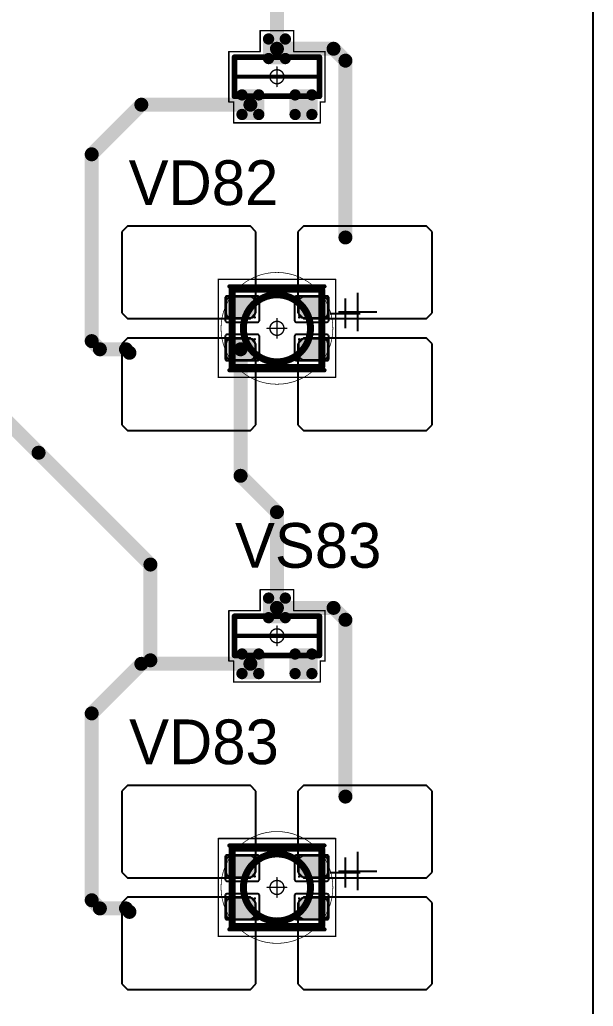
# Model space of a CAD drawing. Header units: millimetres. Extents: x 0 to 400, y 0 to 514.
# Drawn here: x 290.8 to 311.31, y 288.25 to 323.54 of the extents above; entities that cross this region are included whole.
import ezdxf

# ---------------------------------------------------------------- set-up
doc = ezdxf.new("R2010")
doc.units = ezdxf.units.MM
for name, color, linetype in [('Mechanical13', 56, 'Continuous'), ('Mechanical15', 56, 'Continuous'), ('Mechanical2', 216, 'Continuous'), ('TopLayer', 1, 'Continuous'), ('TopOverlay', 2, 'Continuous'), ('TopPaste', 8, 'Continuous'), ('TopSolder', 216, 'Continuous')]:
    doc.layers.add(name, color=color, linetype=linetype)

# ---------------------------------------------------------------- blocks, each defined once
blk = doc.blocks.new('SOT23_99')
at = {"layer": 'Mechanical13', "const_width": 0.2}
for points in [[(-0.7, 1.52), (0.7, 1.52)], [(-0.7, 1.52), (-0.7, -1.52)], [(0.7, 1.52), (0.7, -1.52)], [(-0.7, -1.52), (0.7, -1.52)]]:
    blk.add_lwpolyline(points, dxfattribs=at)
at = {"layer": 'Mechanical13', "const_width": 0.1}
for points in [[(-0.75, 1.52, 1), (-0.65, 1.52, 1)], [(-0.75, 1.52, 1), (-0.65, 1.52, 1)], [(0.65, 1.52, 1), (0.75, 1.52, 1)], [(0.65, 1.52, 1), (0.75, 1.52, 1)], [(-0.75, -1.52, 1), (-0.65, -1.52, 1)], [(-0.75, -1.52, 1), (-0.65, -1.52, 1)], [(0.65, -1.52, 1), (0.75, -1.52, 1)], [(0.65, -1.52, 1), (0.75, -1.52, 1)]]:
    blk.add_lwpolyline(points, format="xyb", close=True, dxfattribs=at)
at = {"layer": 'Mechanical15', "const_width": 0.05}
for points in [[(-1.65, 1.55), (-1.65, -1.55)], [(-1.65, 1.55), (-0.9, 1.55)], [(-0.9, 1.72), (-0.9, 1.55)], [(-0.9, 1.72), (0.9, 1.72)], [(0.9, 1.72), (0.9, 0.6)], [(0, 0.35), (0, -0.35)], [(0.9, 0.6), (1.65, 0.6)], [(1.65, 0.6), (1.65, -0.6)], [(-0.35, 0), (0.35, 0)], [(0.9, -0.6), (1.65, -0.6)], [(0.9, -0.6), (0.9, -1.72)], [(-1.65, -1.55), (-0.9, -1.55)], [(-0.9, -1.55), (-0.9, -1.72)], [(-0.9, -1.72), (0.9, -1.72)]]:
    blk.add_lwpolyline(points, dxfattribs=at)
at = {"layer": 'Mechanical15'}
for points, const_width in [([(-1.662, 1.55, 1), (-1.637, 1.55, 1)], 0.025), ([(-1.662, 1.55, 1), (-1.637, 1.55, 1)], 0.025), ([(-0.913, 1.72, 1), (-0.888, 1.72, 1)], 0.025), ([(-0.913, 1.72, 1), (-0.888, 1.72, 1)], 0.025), ([(-0.913, 1.55, 1), (-0.888, 1.55, 1)], 0.025), ([(-0.913, 1.55, 1), (-0.888, 1.55, 1)], 0.025), ([(0.888, 1.72, 1), (0.913, 1.72, 1)], 0.025), ([(0.888, 1.72, 1), (0.913, 1.72, 1)], 0.025), ([(-0.012, 0.35, 1), (0.012, 0.35, 1)], 0.025), ([(0.888, 0.6, 1), (0.913, 0.6, 1)], 0.025), ([(0.888, 0.6, 1), (0.913, 0.6, 1)], 0.025), ([(1.637, 0.6, 1), (1.662, 0.6, 1)], 0.025), ([(1.637, 0.6, 1), (1.662, 0.6, 1)], 0.025), ([(-0.362, 0, 1), (-0.337, 0, 1)], 0.025), ([(0.25, 0, 1), (-0.25, 0, 1)], 0.05), ([(-0.262, 0, 1), (-0.238, 0, 1)], 0.025), ([(0.238, 0, 1), (0.262, 0, 1)], 0.025), ([(0.337, 0, 1), (0.362, 0, 1)], 0.025), ([(-0.012, -0.35, 1), (0.012, -0.35, 1)], 0.025), ([(0.888, -0.6, 1), (0.913, -0.6, 1)], 0.025), ([(0.888, -0.6, 1), (0.913, -0.6, 1)], 0.025), ([(1.637, -0.6, 1), (1.662, -0.6, 1)], 0.025), ([(1.637, -0.6, 1), (1.662, -0.6, 1)], 0.025), ([(-1.662, -1.55, 1), (-1.637, -1.55, 1)], 0.025), ([(-1.662, -1.55, 1), (-1.637, -1.55, 1)], 0.025), ([(-0.913, -1.55, 1), (-0.888, -1.55, 1)], 0.025), ([(-0.913, -1.55, 1), (-0.888, -1.55, 1)], 0.025), ([(-0.913, -1.72, 1), (-0.888, -1.72, 1)], 0.025), ([(-0.913, -1.72, 1), (-0.888, -1.72, 1)], 0.025), ([(0.888, -1.72, 1), (0.913, -1.72, 1)], 0.025), ([(0.888, -1.72, 1), (0.913, -1.72, 1)], 0.025)]:
    blk.add_lwpolyline(points, format="xyb", close=True, dxfattribs=dict(at, const_width=const_width))
at = {"layer": 'TopLayer', "const_width": 0.1}
for points in [[(-1.4, 1.25, 1), (-1.3, 1.25, 1)], [(-0.7, 1.25, 1), (-0.6, 1.25, 1)], [(-1.4, 0.65, 1), (-1.3, 0.65, 1)], [(-0.7, 0.65, 1), (-0.6, 0.65, 1)], [(0.6, 0.3, 1), (0.7, 0.3, 1)], [(1.3, 0.3, 1), (1.4, 0.3, 1)], [(0.6, -0.3, 1), (0.7, -0.3, 1)], [(1.3, -0.3, 1), (1.4, -0.3, 1)], [(-1.4, -0.65, 1), (-1.3, -0.65, 1)], [(-0.7, -0.65, 1), (-0.6, -0.65, 1)], [(-1.4, -1.25, 1), (-1.3, -1.25, 1)], [(-0.7, -1.25, 1), (-0.6, -1.25, 1)]]:
    blk.add_lwpolyline(points, format="xyb", close=True, dxfattribs=at)
at = {"layer": 'TopLayer'}
for points in [[(-1.45, 1.25), (-1.45, 0.65), (-0.55, 1.25), (-0.55, 0.65)], [(-1.35, 1.35), (-1.35, 0.55), (-0.65, 1.35), (-0.65, 0.55)], [(0.65, 0.4), (0.65, -0.4), (1.35, 0.4), (1.35, -0.4)], [(0.55, 0.3), (0.55, -0.3), (1.45, 0.3), (1.45, -0.3)], [(-1.45, -0.65), (-1.45, -1.25), (-0.55, -0.65), (-0.55, -1.25)], [(-1.35, -0.55), (-1.35, -1.35), (-0.65, -0.55), (-0.65, -1.35)]]:
    blk.add_solid(points, dxfattribs=at)
at = {"layer": 'TopOverlay', "const_width": 0.15}
blk.add_lwpolyline([(0, 1.5), (0, -1.5)], dxfattribs=at)
at = {"layer": 'TopOverlay', "const_width": 0.075}
for points in [[(-0.038, 1.5, 1), (0.038, 1.5, 1)], [(-0.038, -1.5, 1), (0.038, -1.5, 1)]]:
    blk.add_lwpolyline(points, format="xyb", close=True, dxfattribs=at)
at = {"layer": 'TopPaste', "const_width": 0.075}
for points in [[(-1.387, 1.25, 1), (-1.313, 1.25, 1)], [(-0.687, 1.25, 1), (-0.613, 1.25, 1)], [(-1.387, 0.65, 1), (-1.313, 0.65, 1)], [(-0.687, 0.65, 1), (-0.613, 0.65, 1)], [(0.613, 0.3, 1), (0.687, 0.3, 1)], [(1.313, 0.3, 1), (1.387, 0.3, 1)], [(0.613, -0.3, 1), (0.687, -0.3, 1)], [(1.313, -0.3, 1), (1.387, -0.3, 1)], [(-1.387, -0.65, 1), (-1.313, -0.65, 1)], [(-0.687, -0.65, 1), (-0.613, -0.65, 1)], [(-1.387, -1.25, 1), (-1.313, -1.25, 1)], [(-0.687, -1.25, 1), (-0.613, -1.25, 1)]]:
    blk.add_lwpolyline(points, format="xyb", close=True, dxfattribs=at)
at = {"layer": 'TopPaste'}
for points in [[(-1.425, 1.25), (-1.425, 0.65), (-0.575, 1.25), (-0.575, 0.65)], [(-1.35, 1.325), (-1.35, 0.575), (-0.65, 1.325), (-0.65, 0.575)], [(0.65, 0.375), (0.65, -0.375), (1.35, 0.375), (1.35, -0.375)], [(0.575, 0.3), (0.575, -0.3), (1.425, 0.3), (1.425, -0.3)], [(-1.425, -0.65), (-1.425, -1.25), (-0.575, -0.65), (-0.575, -1.25)], [(-1.35, -0.575), (-1.35, -1.325), (-0.65, -0.575), (-0.65, -1.325)]]:
    blk.add_solid(points, dxfattribs=at)
at = {"layer": 'TopSolder', "const_width": 0.202}
for points in [[(-1.451, 1.25, 1), (-1.249, 1.25, 1)], [(-0.751, 1.25, 1), (-0.549, 1.25, 1)], [(-1.451, 0.65, 1), (-1.249, 0.65, 1)], [(-0.751, 0.65, 1), (-0.549, 0.65, 1)], [(0.549, 0.3, 1), (0.751, 0.3, 1)], [(1.249, 0.3, 1), (1.451, 0.3, 1)], [(0.549, -0.3, 1), (0.751, -0.3, 1)], [(1.249, -0.3, 1), (1.451, -0.3, 1)], [(-1.451, -0.65, 1), (-1.249, -0.65, 1)], [(-0.751, -0.65, 1), (-0.549, -0.65, 1)], [(-1.451, -1.25, 1), (-1.249, -1.25, 1)], [(-0.751, -1.25, 1), (-0.549, -1.25, 1)]]:
    blk.add_lwpolyline(points, format="xyb", close=True, dxfattribs=at)
at = {"layer": 'TopSolder'}
for points in [[(-1.35, 1.452), (-1.35, 0.448), (-0.65, 1.452), (-0.65, 0.448)], [(-1.552, 1.25), (-1.552, 0.65), (-0.448, 1.25), (-0.448, 0.65)], [(0.65, 0.502), (0.65, -0.502), (1.35, 0.502), (1.35, -0.502)], [(0.448, 0.3), (0.448, -0.3), (1.552, 0.3), (1.552, -0.3)], [(-1.552, -0.65), (-1.552, -1.25), (-0.448, -0.65), (-0.448, -1.25)], [(-1.35, -0.448), (-1.35, -1.452), (-0.65, -0.448), (-0.65, -1.452)]]:
    blk.add_solid(points, dxfattribs=at)
blk = doc.blocks.new('SOT23_100')
at = {"layer": 'Mechanical13', "const_width": 0.2}
for points in [[(-0.7, 1.52), (0.7, 1.52)], [(-0.7, 1.52), (-0.7, -1.52)], [(0.7, 1.52), (0.7, -1.52)], [(-0.7, -1.52), (0.7, -1.52)]]:
    blk.add_lwpolyline(points, dxfattribs=at)
at = {"layer": 'Mechanical13', "const_width": 0.1}
for points in [[(-0.75, 1.52, 1), (-0.65, 1.52, 1)], [(-0.75, 1.52, 1), (-0.65, 1.52, 1)], [(0.65, 1.52, 1), (0.75, 1.52, 1)], [(0.65, 1.52, 1), (0.75, 1.52, 1)], [(-0.75, -1.52, 1), (-0.65, -1.52, 1)], [(-0.75, -1.52, 1), (-0.65, -1.52, 1)], [(0.65, -1.52, 1), (0.75, -1.52, 1)], [(0.65, -1.52, 1), (0.75, -1.52, 1)]]:
    blk.add_lwpolyline(points, format="xyb", close=True, dxfattribs=at)
at = {"layer": 'Mechanical15', "const_width": 0.05}
for points in [[(-1.65, 1.55), (-1.65, -1.55)], [(-1.65, 1.55), (-0.9, 1.55)], [(-0.9, 1.72), (-0.9, 1.55)], [(-0.9, 1.72), (0.9, 1.72)], [(0.9, 1.72), (0.9, 0.6)], [(0, 0.35), (0, -0.35)], [(0.9, 0.6), (1.65, 0.6)], [(1.65, 0.6), (1.65, -0.6)], [(-0.35, 0), (0.35, 0)], [(0.9, -0.6), (1.65, -0.6)], [(0.9, -0.6), (0.9, -1.72)], [(-1.65, -1.55), (-0.9, -1.55)], [(-0.9, -1.55), (-0.9, -1.72)], [(-0.9, -1.72), (0.9, -1.72)]]:
    blk.add_lwpolyline(points, dxfattribs=at)
at = {"layer": 'Mechanical15'}
for points, const_width in [([(-1.662, 1.55, 1), (-1.637, 1.55, 1)], 0.025), ([(-1.662, 1.55, 1), (-1.637, 1.55, 1)], 0.025), ([(-0.913, 1.72, 1), (-0.888, 1.72, 1)], 0.025), ([(-0.913, 1.72, 1), (-0.888, 1.72, 1)], 0.025), ([(-0.913, 1.55, 1), (-0.888, 1.55, 1)], 0.025), ([(-0.913, 1.55, 1), (-0.888, 1.55, 1)], 0.025), ([(0.888, 1.72, 1), (0.913, 1.72, 1)], 0.025), ([(0.888, 1.72, 1), (0.913, 1.72, 1)], 0.025), ([(-0.012, 0.35, 1), (0.012, 0.35, 1)], 0.025), ([(0.888, 0.6, 1), (0.913, 0.6, 1)], 0.025), ([(0.888, 0.6, 1), (0.913, 0.6, 1)], 0.025), ([(1.637, 0.6, 1), (1.662, 0.6, 1)], 0.025), ([(1.637, 0.6, 1), (1.662, 0.6, 1)], 0.025), ([(-0.362, 0, 1), (-0.337, 0, 1)], 0.025), ([(0.25, 0, 1), (-0.25, 0, 1)], 0.05), ([(-0.262, 0, 1), (-0.238, 0, 1)], 0.025), ([(0.238, 0, 1), (0.262, 0, 1)], 0.025), ([(0.337, 0, 1), (0.362, 0, 1)], 0.025), ([(-0.012, -0.35, 1), (0.012, -0.35, 1)], 0.025), ([(0.888, -0.6, 1), (0.913, -0.6, 1)], 0.025), ([(0.888, -0.6, 1), (0.913, -0.6, 1)], 0.025), ([(1.637, -0.6, 1), (1.662, -0.6, 1)], 0.025), ([(1.637, -0.6, 1), (1.662, -0.6, 1)], 0.025), ([(-1.662, -1.55, 1), (-1.637, -1.55, 1)], 0.025), ([(-1.662, -1.55, 1), (-1.637, -1.55, 1)], 0.025), ([(-0.913, -1.55, 1), (-0.888, -1.55, 1)], 0.025), ([(-0.913, -1.55, 1), (-0.888, -1.55, 1)], 0.025), ([(-0.913, -1.72, 1), (-0.888, -1.72, 1)], 0.025), ([(-0.913, -1.72, 1), (-0.888, -1.72, 1)], 0.025), ([(0.888, -1.72, 1), (0.913, -1.72, 1)], 0.025), ([(0.888, -1.72, 1), (0.913, -1.72, 1)], 0.025)]:
    blk.add_lwpolyline(points, format="xyb", close=True, dxfattribs=dict(at, const_width=const_width))
at = {"layer": 'TopLayer', "const_width": 0.1}
for points in [[(-1.4, 1.25, 1), (-1.3, 1.25, 1)], [(-0.7, 1.25, 1), (-0.6, 1.25, 1)], [(-1.4, 0.65, 1), (-1.3, 0.65, 1)], [(-0.7, 0.65, 1), (-0.6, 0.65, 1)], [(0.6, 0.3, 1), (0.7, 0.3, 1)], [(1.3, 0.3, 1), (1.4, 0.3, 1)], [(0.6, -0.3, 1), (0.7, -0.3, 1)], [(1.3, -0.3, 1), (1.4, -0.3, 1)], [(-1.4, -0.65, 1), (-1.3, -0.65, 1)], [(-0.7, -0.65, 1), (-0.6, -0.65, 1)], [(-1.4, -1.25, 1), (-1.3, -1.25, 1)], [(-0.7, -1.25, 1), (-0.6, -1.25, 1)]]:
    blk.add_lwpolyline(points, format="xyb", close=True, dxfattribs=at)
at = {"layer": 'TopLayer'}
for points in [[(-1.45, 1.25), (-1.45, 0.65), (-0.55, 1.25), (-0.55, 0.65)], [(-1.35, 1.35), (-1.35, 0.55), (-0.65, 1.35), (-0.65, 0.55)], [(0.65, 0.4), (0.65, -0.4), (1.35, 0.4), (1.35, -0.4)], [(0.55, 0.3), (0.55, -0.3), (1.45, 0.3), (1.45, -0.3)], [(-1.45, -0.65), (-1.45, -1.25), (-0.55, -0.65), (-0.55, -1.25)], [(-1.35, -0.55), (-1.35, -1.35), (-0.65, -0.55), (-0.65, -1.35)]]:
    blk.add_solid(points, dxfattribs=at)
at = {"layer": 'TopOverlay', "const_width": 0.15}
blk.add_lwpolyline([(0, 1.5), (0, -1.5)], dxfattribs=at)
at = {"layer": 'TopOverlay', "const_width": 0.075}
for points in [[(-0.038, 1.5, 1), (0.038, 1.5, 1)], [(-0.038, -1.5, 1), (0.038, -1.5, 1)]]:
    blk.add_lwpolyline(points, format="xyb", close=True, dxfattribs=at)
at = {"layer": 'TopPaste', "const_width": 0.075}
for points in [[(-1.387, 1.25, 1), (-1.313, 1.25, 1)], [(-0.687, 1.25, 1), (-0.613, 1.25, 1)], [(-1.387, 0.65, 1), (-1.313, 0.65, 1)], [(-0.687, 0.65, 1), (-0.613, 0.65, 1)], [(0.613, 0.3, 1), (0.687, 0.3, 1)], [(1.313, 0.3, 1), (1.387, 0.3, 1)], [(0.613, -0.3, 1), (0.687, -0.3, 1)], [(1.313, -0.3, 1), (1.387, -0.3, 1)], [(-1.387, -0.65, 1), (-1.313, -0.65, 1)], [(-0.687, -0.65, 1), (-0.613, -0.65, 1)], [(-1.387, -1.25, 1), (-1.313, -1.25, 1)], [(-0.687, -1.25, 1), (-0.613, -1.25, 1)]]:
    blk.add_lwpolyline(points, format="xyb", close=True, dxfattribs=at)
at = {"layer": 'TopPaste'}
for points in [[(-1.425, 1.25), (-1.425, 0.65), (-0.575, 1.25), (-0.575, 0.65)], [(-1.35, 1.325), (-1.35, 0.575), (-0.65, 1.325), (-0.65, 0.575)], [(0.65, 0.375), (0.65, -0.375), (1.35, 0.375), (1.35, -0.375)], [(0.575, 0.3), (0.575, -0.3), (1.425, 0.3), (1.425, -0.3)], [(-1.425, -0.65), (-1.425, -1.25), (-0.575, -0.65), (-0.575, -1.25)], [(-1.35, -0.575), (-1.35, -1.325), (-0.65, -0.575), (-0.65, -1.325)]]:
    blk.add_solid(points, dxfattribs=at)
at = {"layer": 'TopSolder', "const_width": 0.202}
for points in [[(-1.451, 1.25, 1), (-1.249, 1.25, 1)], [(-0.751, 1.25, 1), (-0.549, 1.25, 1)], [(-1.451, 0.65, 1), (-1.249, 0.65, 1)], [(-0.751, 0.65, 1), (-0.549, 0.65, 1)], [(0.549, 0.3, 1), (0.751, 0.3, 1)], [(1.249, 0.3, 1), (1.451, 0.3, 1)], [(0.549, -0.3, 1), (0.751, -0.3, 1)], [(1.249, -0.3, 1), (1.451, -0.3, 1)], [(-1.451, -0.65, 1), (-1.249, -0.65, 1)], [(-0.751, -0.65, 1), (-0.549, -0.65, 1)], [(-1.451, -1.25, 1), (-1.249, -1.25, 1)], [(-0.751, -1.25, 1), (-0.549, -1.25, 1)]]:
    blk.add_lwpolyline(points, format="xyb", close=True, dxfattribs=at)
at = {"layer": 'TopSolder'}
for points in [[(-1.35, 1.452), (-1.35, 0.448), (-0.65, 1.452), (-0.65, 0.448)], [(-1.552, 1.25), (-1.552, 0.65), (-0.448, 1.25), (-0.448, 0.65)], [(0.65, 0.502), (0.65, -0.502), (1.35, 0.502), (1.35, -0.502)], [(0.448, 0.3), (0.448, -0.3), (1.552, 0.3), (1.552, -0.3)], [(-1.552, -0.65), (-1.552, -1.25), (-0.448, -0.65), (-0.448, -1.25)], [(-1.35, -0.448), (-1.35, -1.452), (-0.65, -0.448), (-0.65, -1.452)]]:
    blk.add_solid(points, dxfattribs=at)
blk = doc.blocks.new('E65F_272')
at = {"layer": 'Mechanical13'}
for p, q in [((2.441, 1.071), (2.441, 0)), ((1.905, 0.536), (2.976, 0.536))]:
    blk.add_line(p, q, dxfattribs=at)
at = {"layer": 'Mechanical13', "const_width": 0.25}
for points in [[(-1.6, -1.4), (-1.6, 1.4)], [(-1.6, 1.4), (1.6, 1.4)], [(1.6, -1.4), (1.6, 1.4)], [(-1.6, -1.4), (1.6, -1.4)]]:
    blk.add_lwpolyline(points, dxfattribs=at)
at = {"layer": 'Mechanical13'}
for points, const_width in [([(-1.663, 1.4, 1), (-1.538, 1.4, 1)], 0.125), ([(-1.663, 1.4, 1), (-1.538, 1.4, 1)], 0.125), ([(1.537, 1.4, 1), (1.662, 1.4, 1)], 0.125), ([(1.537, 1.4, 1), (1.662, 1.4, 1)], 0.125), ([(1.2, 0, 1), (-1.2, 0, 1)], 0.25), ([(-1.263, 0, 1), (-1.138, 0, 1)], 0.125), ([(1.137, 0, 1), (1.262, 0, 1)], 0.125), ([(-1.663, -1.4, 1), (-1.538, -1.4, 1)], 0.125), ([(-1.663, -1.4, 1), (-1.538, -1.4, 1)], 0.125), ([(1.537, -1.4, 1), (1.662, -1.4, 1)], 0.125), ([(1.537, -1.4, 1), (1.662, -1.4, 1)], 0.125)]:
    blk.add_lwpolyline(points, format="xyb", close=True, dxfattribs=dict(at, const_width=const_width))
at = {"layer": 'Mechanical15', "const_width": 0.05}
for points in [[(-2.1, 1.75), (2.1, 1.75)], [(-2.1, -1.75), (-2.1, 1.75)], [(2.1, -1.75), (2.1, 1.75)], [(0, -0.35), (0, 0.35)], [(0, -0.35), (0, 0.35)], [(-0.35, 0), (0.35, 0)], [(-0.35, 0), (0.35, 0)], [(-2.1, -1.75), (2.1, -1.75)]]:
    blk.add_lwpolyline(points, dxfattribs=at)
at = {"layer": 'Mechanical15'}
for points, const_width in [([(-2.113, 1.75, 1), (-2.088, 1.75, 1)], 0.025), ([(-2.113, 1.75, 1), (-2.088, 1.75, 1)], 0.025), ([(2.087, 1.75, 1), (2.112, 1.75, 1)], 0.025), ([(2.087, 1.75, 1), (2.112, 1.75, 1)], 0.025), ([(-0.013, 0.35, 1), (0.012, 0.35, 1)], 0.025), ([(-0.013, 0.35, 1), (0.012, 0.35, 1)], 0.025), ([(-0.363, 0, 1), (-0.338, 0, 1)], 0.025), ([(-0.363, 0, 1), (-0.338, 0, 1)], 0.025), ([(0.25, 0, 1), (-0.25, 0, 1)], 0.05), ([(0.25, 0, 1), (-0.25, 0, 1)], 0.05), ([(-0.263, 0, 1), (-0.238, 0, 1)], 0.025), ([(-0.263, 0, 1), (-0.238, 0, 1)], 0.025), ([(0.237, 0, 1), (0.262, 0, 1)], 0.025), ([(0.237, 0, 1), (0.262, 0, 1)], 0.025), ([(0.337, 0, 1), (0.362, 0, 1)], 0.025), ([(0.337, 0, 1), (0.362, 0, 1)], 0.025), ([(-0.013, -0.35, 1), (0.012, -0.35, 1)], 0.025), ([(-0.013, -0.35, 1), (0.012, -0.35, 1)], 0.025), ([(-2.113, -1.75, 1), (-2.088, -1.75, 1)], 0.025), ([(-2.113, -1.75, 1), (-2.088, -1.75, 1)], 0.025), ([(2.087, -1.75, 1), (2.112, -1.75, 1)], 0.025), ([(2.087, -1.75, 1), (2.112, -1.75, 1)], 0.025)]:
    blk.add_lwpolyline(points, format="xyb", close=True, dxfattribs=dict(at, const_width=const_width))
at = {"layer": 'TopLayer'}
for p, q in [((-5.35, 3.65), (-5.55, 3.45)), ((-0.95, 3.65), (-5.35, 3.65)), ((-5.35, 3.65), (-5.35, 3.65)), ((-0.75, 3.45), (-0.95, 3.65)), ((0.95, 3.65), (0.75, 3.45)), ((5.35, 3.65), (0.95, 3.65)), ((0.95, 3.65), (0.95, 3.65)), ((5.55, 3.45), (5.35, 3.65)), ((-5.55, 3.45), (-5.55, 3.45)), ((-5.55, 3.45), (-5.55, 0.55)), ((-0.75, 0.55), (-0.75, 3.45)), ((0.75, 3.45), (0.75, 3.45)), ((0.75, 3.45), (0.75, 0.55)), ((5.55, 0.55), (5.55, 3.45)), ((-5.55, 0.55), (-5.35, 0.35)), ((-0.95, 0.35), (-0.75, 0.55)), ((0.75, 0.55), (0.95, 0.35)), ((5.35, 0.35), (5.55, 0.55)), ((-5.35, 0.35), (-0.95, 0.35)), ((0.95, 0.35), (5.35, 0.35)), ((-5.35, -0.35), (-5.55, -0.55)), ((-0.95, -0.35), (-5.35, -0.35)), ((-5.35, -0.35), (-5.35, -0.35)), ((-0.75, -0.55), (-0.95, -0.35)), ((0.95, -0.35), (0.75, -0.55)), ((5.35, -0.35), (0.95, -0.35)), ((0.95, -0.35), (0.95, -0.35)), ((5.55, -0.55), (5.35, -0.35)), ((-5.55, -0.55), (-5.55, -0.55)), ((-5.55, -0.55), (-5.55, -3.45)), ((-0.75, -3.45), (-0.75, -0.55)), ((0.75, -0.55), (0.75, -0.55)), ((0.75, -0.55), (0.75, -3.45)), ((5.55, -3.45), (5.55, -0.55)), ((-5.55, -3.45), (-5.35, -3.65)), ((-0.95, -3.65), (-0.75, -3.45)), ((0.75, -3.45), (0.95, -3.65)), ((5.35, -3.65), (5.55, -3.45)), ((-5.35, -3.65), (-0.95, -3.65)), ((0.95, -3.65), (5.35, -3.65))]:
    blk.add_line(p, q, dxfattribs=at)
at = {"layer": 'TopLayer', "const_width": 0.04}
for points in [[(-1.83, 1.11, 1), (-1.79, 1.11, 1)], [(-0.81, 1.11, 1), (-0.77, 1.11, 1)], [(0.77, 1.11, 1), (0.81, 1.11, 1)], [(1.79, 1.11, 1), (1.83, 1.11, 1)], [(-1.83, 0.39, 1), (-1.79, 0.39, 1)], [(-0.81, 0.39, 1), (-0.77, 0.39, 1)], [(0.77, 0.39, 1), (0.81, 0.39, 1)], [(1.79, 0.39, 1), (1.83, 0.39, 1)], [(-1.83, -0.39, 1), (-1.79, -0.39, 1)], [(-0.81, -0.39, 1), (-0.77, -0.39, 1)], [(0.77, -0.39, 1), (0.81, -0.39, 1)], [(1.79, -0.39, 1), (1.83, -0.39, 1)], [(-1.83, -1.11, 1), (-1.79, -1.11, 1)], [(-0.81, -1.11, 1), (-0.77, -1.11, 1)], [(0.77, -1.11, 1), (0.81, -1.11, 1)], [(1.79, -1.11, 1), (1.83, -1.11, 1)]]:
    blk.add_lwpolyline(points, format="xyb", close=True, dxfattribs=at)
at = {"layer": 'TopLayer'}
for points in [[(-1.85, 1.11), (-1.85, 0.39), (-0.75, 1.11), (-0.75, 0.39)], [(-1.81, 1.15), (-1.81, 0.35), (-0.79, 1.15), (-0.79, 0.35)], [(0.75, 1.11), (0.75, 0.39), (1.85, 1.11), (1.85, 0.39)], [(0.79, 1.15), (0.79, 0.35), (1.81, 1.15), (1.81, 0.35)], [(-1.81, -0.35), (-1.81, -1.15), (-0.79, -0.35), (-0.79, -1.15)], [(0.79, -0.35), (0.79, -1.15), (1.81, -0.35), (1.81, -1.15)], [(-1.85, -0.39), (-1.85, -1.11), (-0.75, -0.39), (-0.75, -1.11)], [(0.75, -0.39), (0.75, -1.11), (1.85, -0.39), (1.85, -1.11)]]:
    blk.add_solid(points, dxfattribs=at)
at = {"layer": 'TopOverlay'}
for p, q in [((2.886, 1.271), (2.886, -0.1)), ((2.2, 0.586), (3.571, 0.586))]:
    blk.add_line(p, q, dxfattribs=at)
at = {"layer": 'TopOverlay', "const_width": 0.15}
for points in [[(-1.7, 1.5), (1.7, 1.5)], [(-1.7, -1.5), (1.7, -1.5)]]:
    blk.add_lwpolyline(points, dxfattribs=at)
at = {"layer": 'TopOverlay', "const_width": 0.075}
for points in [[(-1.738, 1.5, 1), (-1.663, 1.5, 1)], [(1.662, 1.5, 1), (1.737, 1.5, 1)], [(-1.738, -1.5, 1), (-1.663, -1.5, 1)], [(1.662, -1.5, 1), (1.737, -1.5, 1)]]:
    blk.add_lwpolyline(points, format="xyb", close=True, dxfattribs=at)
at = {"layer": 'TopPaste'}
for p, q in [((-1.773, 1.073), (-1.814, 1.011)), ((-1.711, 1.114), (-1.773, 1.073)), ((-1.638, 1.129), (-1.711, 1.114)), ((-0.963, 1.129), (-1.638, 1.129)), ((-0.889, 1.114), (-0.963, 1.129)), ((-0.827, 1.073), (-0.889, 1.114)), ((-0.786, 1.011), (-0.827, 1.073)), ((0.827, 1.073), (0.786, 1.011)), ((0.889, 1.114), (0.827, 1.073)), ((0.962, 1.129), (0.889, 1.114)), ((1.637, 1.129), (0.962, 1.129)), ((1.711, 1.114), (1.637, 1.129)), ((1.773, 1.073), (1.711, 1.114)), ((1.814, 1.011), (1.773, 1.073)), ((-1.814, 1.011), (-1.829, 0.938)), ((-1.829, 0.938), (-1.829, 0.563)), ((-0.771, 0.938), (-0.786, 1.011)), ((-0.771, 0.563), (-0.771, 0.938)), ((0.786, 1.011), (0.771, 0.938)), ((0.771, 0.938), (0.771, 0.563)), ((1.829, 0.938), (1.814, 1.011)), ((1.829, 0.563), (1.829, 0.938)), ((-1.829, 0.563), (-1.814, 0.489)), ((-1.814, 0.489), (-1.773, 0.427)), ((-1.773, 0.427), (-1.711, 0.386)), ((-1.711, 0.386), (-1.638, 0.371)), ((-1.638, 0.371), (-0.963, 0.371)), ((-0.963, 0.371), (-0.889, 0.386)), ((-0.889, 0.386), (-0.827, 0.427)), ((-0.827, 0.427), (-0.786, 0.489)), ((-0.786, 0.489), (-0.771, 0.563)), ((0.771, 0.563), (0.786, 0.489)), ((0.786, 0.489), (0.827, 0.427)), ((0.827, 0.427), (0.889, 0.386)), ((0.889, 0.386), (0.962, 0.371)), ((0.962, 0.371), (1.637, 0.371)), ((1.637, 0.371), (1.711, 0.386)), ((1.711, 0.386), (1.773, 0.427)), ((1.773, 0.427), (1.814, 0.489)), ((1.814, 0.489), (1.829, 0.563)), ((-1.814, -0.489), (-1.829, -0.563)), ((-1.829, -0.563), (-1.829, -0.938)), ((-1.773, -0.427), (-1.814, -0.489)), ((-1.711, -0.386), (-1.773, -0.427)), ((-1.638, -0.371), (-1.711, -0.386)), ((-0.963, -0.371), (-1.638, -0.371)), ((-0.889, -0.386), (-0.963, -0.371)), ((-0.827, -0.427), (-0.889, -0.386)), ((-0.786, -0.489), (-0.827, -0.427)), ((-0.771, -0.563), (-0.786, -0.489)), ((-0.771, -0.938), (-0.771, -0.563)), ((0.786, -0.489), (0.771, -0.563)), ((0.771, -0.563), (0.771, -0.938)), ((0.827, -0.427), (0.786, -0.489)), ((0.889, -0.386), (0.827, -0.427)), ((0.962, -0.371), (0.889, -0.386)), ((1.637, -0.371), (0.962, -0.371)), ((1.711, -0.386), (1.637, -0.371)), ((1.773, -0.427), (1.711, -0.386)), ((1.814, -0.489), (1.773, -0.427)), ((1.829, -0.563), (1.814, -0.489)), ((1.829, -0.938), (1.829, -0.563)), ((-1.829, -0.938), (-1.814, -1.011)), ((-1.814, -1.011), (-1.773, -1.073)), ((-0.827, -1.073), (-0.786, -1.011)), ((-0.786, -1.011), (-0.771, -0.938)), ((0.771, -0.938), (0.786, -1.011)), ((0.786, -1.011), (0.827, -1.073)), ((1.773, -1.073), (1.814, -1.011)), ((1.814, -1.011), (1.829, -0.938)), ((-1.773, -1.073), (-1.711, -1.114)), ((-1.711, -1.114), (-1.638, -1.129)), ((-1.638, -1.129), (-0.963, -1.129)), ((-0.963, -1.129), (-0.889, -1.114)), ((-0.889, -1.114), (-0.827, -1.073)), ((0.827, -1.073), (0.889, -1.114)), ((0.889, -1.114), (0.962, -1.129)), ((0.962, -1.129), (1.637, -1.129)), ((1.637, -1.129), (1.711, -1.114)), ((1.711, -1.114), (1.773, -1.073))]:
    blk.add_line(p, q, dxfattribs=at)
at = {"layer": 'TopSolder'}
for p, q in [((-1.842, 1.129), (-1.85, 1.111)), ((-1.85, 1.111), (-1.85, 1.101)), ((-1.85, 1.101), (-1.85, 1.101)), ((-1.85, 1.101), (-1.85, 0.301)), ((-1.828, 1.143), (-1.842, 1.129)), ((-1.81, 1.151), (-1.828, 1.143)), ((-1.8, 1.151), (-1.81, 1.151)), ((-0.7, 1.151), (-1.8, 1.151)), ((-0.685, 1.151), (-0.7, 1.151)), ((-0.7, 1.151), (-0.7, 1.151)), ((-0.658, 1.139), (-0.685, 1.151)), ((-0.636, 1.118), (-0.658, 1.139)), ((-0.625, 1.09), (-0.636, 1.118)), ((-0.625, 1.076), (-0.625, 1.09)), ((-0.625, 0.301), (-0.625, 1.076)), ((0.636, 1.118), (0.625, 1.09)), ((0.625, 1.09), (0.625, 1.076)), ((0.625, 1.076), (0.625, 1.076)), ((0.625, 1.076), (0.625, 0.301)), ((0.657, 1.139), (0.636, 1.118)), ((0.685, 1.151), (0.657, 1.139)), ((0.7, 1.151), (0.685, 1.151)), ((1.8, 1.151), (0.7, 1.151)), ((1.81, 1.151), (1.8, 1.151)), ((1.8, 1.151), (1.8, 1.151)), ((1.828, 1.143), (1.81, 1.151)), ((1.842, 1.129), (1.828, 1.143)), ((1.85, 1.111), (1.842, 1.129)), ((1.85, 1.101), (1.85, 1.111)), ((1.85, 0.301), (1.85, 1.101)), ((-1.85, 0.301), (-1.85, 0.286)), ((-1.85, 0.286), (-1.839, 0.258)), ((-1.839, 0.258), (-1.818, 0.237)), ((-1.818, 0.237), (-1.79, 0.226)), ((-1.79, 0.226), (-1.775, 0.226)), ((-1.775, 0.226), (-1.775, 0.226)), ((-1.775, 0.226), (-0.7, 0.226)), ((-0.7, 0.226), (-0.685, 0.226)), ((-0.685, 0.226), (-0.658, 0.237)), ((-0.658, 0.237), (-0.636, 0.258)), ((-0.636, 0.258), (-0.625, 0.286)), ((-0.625, 0.286), (-0.625, 0.301)), ((-0.625, 0.301), (-0.625, 0.301)), ((0.625, 0.301), (0.625, 0.286)), ((0.625, 0.286), (0.636, 0.258)), ((0.636, 0.258), (0.657, 0.237)), ((0.657, 0.237), (0.685, 0.226)), ((0.685, 0.226), (0.7, 0.226)), ((0.7, 0.226), (0.7, 0.226)), ((0.7, 0.226), (1.775, 0.226)), ((1.775, 0.226), (1.79, 0.226)), ((1.79, 0.226), (1.817, 0.237)), ((1.817, 0.237), (1.839, 0.258)), ((1.839, 0.258), (1.85, 0.286)), ((1.85, 0.286), (1.85, 0.301)), ((1.85, 0.301), (1.85, 0.301)), ((-1.839, -0.257), (-1.85, -0.285)), ((-1.85, -0.285), (-1.85, -0.299)), ((-1.85, -0.299), (-1.85, -0.299)), ((-1.85, -0.299), (-1.85, -1.099)), ((-1.818, -0.236), (-1.839, -0.257)), ((-1.79, -0.224), (-1.818, -0.236)), ((-1.775, -0.224), (-1.79, -0.224)), ((-0.7, -0.224), (-1.775, -0.224)), ((-0.685, -0.224), (-0.7, -0.224)), ((-0.7, -0.224), (-0.7, -0.224)), ((-0.658, -0.236), (-0.685, -0.224)), ((-0.636, -0.257), (-0.658, -0.236)), ((-0.625, -0.285), (-0.636, -0.257)), ((-0.625, -0.299), (-0.625, -0.285)), ((-0.625, -1.074), (-0.625, -0.299)), ((0.636, -0.257), (0.625, -0.285)), ((0.625, -0.285), (0.625, -0.299)), ((0.625, -0.299), (0.625, -0.299)), ((0.625, -0.299), (0.625, -1.074)), ((0.657, -0.236), (0.636, -0.257)), ((0.685, -0.224), (0.657, -0.236)), ((0.7, -0.224), (0.685, -0.224)), ((1.775, -0.224), (0.7, -0.224)), ((1.79, -0.224), (1.775, -0.224)), ((1.775, -0.224), (1.775, -0.224)), ((1.817, -0.236), (1.79, -0.224)), ((1.839, -0.257), (1.817, -0.236)), ((1.85, -0.285), (1.839, -0.257)), ((1.85, -0.299), (1.85, -0.285)), ((1.85, -1.099), (1.85, -0.299)), ((-1.85, -1.099), (-1.85, -1.109)), ((-1.85, -1.109), (-1.842, -1.128)), ((-1.842, -1.128), (-1.828, -1.142)), ((-1.828, -1.142), (-1.81, -1.149)), ((-1.81, -1.149), (-1.8, -1.149)), ((-1.8, -1.149), (-0.7, -1.149)), ((-1.8, -1.149), (-1.8, -1.149)), ((-0.7, -1.149), (-0.685, -1.149)), ((-0.685, -1.149), (-0.658, -1.138)), ((-0.658, -1.138), (-0.636, -1.117)), ((-0.636, -1.117), (-0.625, -1.089)), ((-0.625, -1.089), (-0.625, -1.074)), ((-0.625, -1.074), (-0.625, -1.074)), ((0.625, -1.074), (0.625, -1.089)), ((0.625, -1.089), (0.636, -1.117)), ((0.636, -1.117), (0.657, -1.138)), ((0.657, -1.138), (0.685, -1.149)), ((0.685, -1.149), (0.7, -1.149)), ((0.7, -1.149), (1.8, -1.149)), ((0.7, -1.149), (0.7, -1.149)), ((1.8, -1.149), (1.81, -1.149)), ((1.81, -1.149), (1.828, -1.142)), ((1.828, -1.142), (1.842, -1.128)), ((1.842, -1.128), (1.85, -1.109)), ((1.85, -1.109), (1.85, -1.099)), ((1.85, -1.099), (1.85, -1.099))]:
    blk.add_line(p, q, dxfattribs=at)
blk = doc.blocks.new('E65F_273')
at = {"layer": 'Mechanical13'}
for p, q in [((2.441, 1.071), (2.441, 0)), ((1.905, 0.536), (2.976, 0.536))]:
    blk.add_line(p, q, dxfattribs=at)
at = {"layer": 'Mechanical13', "const_width": 0.25}
for points in [[(-1.6, -1.4), (-1.6, 1.4)], [(-1.6, 1.4), (1.6, 1.4)], [(1.6, -1.4), (1.6, 1.4)], [(-1.6, -1.4), (1.6, -1.4)]]:
    blk.add_lwpolyline(points, dxfattribs=at)
at = {"layer": 'Mechanical13'}
for points, const_width in [([(-1.663, 1.4, 1), (-1.538, 1.4, 1)], 0.125), ([(-1.663, 1.4, 1), (-1.538, 1.4, 1)], 0.125), ([(1.537, 1.4, 1), (1.662, 1.4, 1)], 0.125), ([(1.537, 1.4, 1), (1.662, 1.4, 1)], 0.125), ([(1.2, 0, 1), (-1.2, 0, 1)], 0.25), ([(-1.263, 0, 1), (-1.138, 0, 1)], 0.125), ([(1.137, 0, 1), (1.262, 0, 1)], 0.125), ([(-1.663, -1.4, 1), (-1.538, -1.4, 1)], 0.125), ([(-1.663, -1.4, 1), (-1.538, -1.4, 1)], 0.125), ([(1.537, -1.4, 1), (1.662, -1.4, 1)], 0.125), ([(1.537, -1.4, 1), (1.662, -1.4, 1)], 0.125)]:
    blk.add_lwpolyline(points, format="xyb", close=True, dxfattribs=dict(at, const_width=const_width))
at = {"layer": 'Mechanical15', "const_width": 0.05}
for points in [[(-2.1, 1.75), (2.1, 1.75)], [(-2.1, -1.75), (-2.1, 1.75)], [(2.1, -1.75), (2.1, 1.75)], [(0, -0.35), (0, 0.35)], [(0, -0.35), (0, 0.35)], [(-0.35, 0), (0.35, 0)], [(-0.35, 0), (0.35, 0)], [(-2.1, -1.75), (2.1, -1.75)]]:
    blk.add_lwpolyline(points, dxfattribs=at)
at = {"layer": 'Mechanical15'}
for points, const_width in [([(-2.113, 1.75, 1), (-2.088, 1.75, 1)], 0.025), ([(-2.113, 1.75, 1), (-2.088, 1.75, 1)], 0.025), ([(2.087, 1.75, 1), (2.112, 1.75, 1)], 0.025), ([(2.087, 1.75, 1), (2.112, 1.75, 1)], 0.025), ([(-0.013, 0.35, 1), (0.012, 0.35, 1)], 0.025), ([(-0.013, 0.35, 1), (0.012, 0.35, 1)], 0.025), ([(-0.363, 0, 1), (-0.338, 0, 1)], 0.025), ([(-0.363, 0, 1), (-0.338, 0, 1)], 0.025), ([(0.25, 0, 1), (-0.25, 0, 1)], 0.05), ([(0.25, 0, 1), (-0.25, 0, 1)], 0.05), ([(-0.263, 0, 1), (-0.238, 0, 1)], 0.025), ([(-0.263, 0, 1), (-0.238, 0, 1)], 0.025), ([(0.237, 0, 1), (0.262, 0, 1)], 0.025), ([(0.237, 0, 1), (0.262, 0, 1)], 0.025), ([(0.337, 0, 1), (0.362, 0, 1)], 0.025), ([(0.337, 0, 1), (0.362, 0, 1)], 0.025), ([(-0.013, -0.35, 1), (0.012, -0.35, 1)], 0.025), ([(-0.013, -0.35, 1), (0.012, -0.35, 1)], 0.025), ([(-2.113, -1.75, 1), (-2.088, -1.75, 1)], 0.025), ([(-2.113, -1.75, 1), (-2.088, -1.75, 1)], 0.025), ([(2.087, -1.75, 1), (2.112, -1.75, 1)], 0.025), ([(2.087, -1.75, 1), (2.112, -1.75, 1)], 0.025)]:
    blk.add_lwpolyline(points, format="xyb", close=True, dxfattribs=dict(at, const_width=const_width))
at = {"layer": 'TopLayer'}
for p, q in [((-5.35, 3.65), (-5.55, 3.45)), ((-0.95, 3.65), (-5.35, 3.65)), ((-5.35, 3.65), (-5.35, 3.65)), ((-0.75, 3.45), (-0.95, 3.65)), ((0.95, 3.65), (0.75, 3.45)), ((5.35, 3.65), (0.95, 3.65)), ((0.95, 3.65), (0.95, 3.65)), ((5.55, 3.45), (5.35, 3.65)), ((-5.55, 3.45), (-5.55, 3.45)), ((-5.55, 3.45), (-5.55, 0.55)), ((-0.75, 0.55), (-0.75, 3.45)), ((0.75, 3.45), (0.75, 3.45)), ((0.75, 3.45), (0.75, 0.55)), ((5.55, 0.55), (5.55, 3.45)), ((-5.55, 0.55), (-5.35, 0.35)), ((-0.95, 0.35), (-0.75, 0.55)), ((0.75, 0.55), (0.95, 0.35)), ((5.35, 0.35), (5.55, 0.55)), ((-5.35, 0.35), (-0.95, 0.35)), ((0.95, 0.35), (5.35, 0.35)), ((-5.35, -0.35), (-5.55, -0.55)), ((-0.95, -0.35), (-5.35, -0.35)), ((-5.35, -0.35), (-5.35, -0.35)), ((-0.75, -0.55), (-0.95, -0.35)), ((0.95, -0.35), (0.75, -0.55)), ((5.35, -0.35), (0.95, -0.35)), ((0.95, -0.35), (0.95, -0.35)), ((5.55, -0.55), (5.35, -0.35)), ((-5.55, -0.55), (-5.55, -0.55)), ((-5.55, -0.55), (-5.55, -3.45)), ((-0.75, -3.45), (-0.75, -0.55)), ((0.75, -0.55), (0.75, -0.55)), ((0.75, -0.55), (0.75, -3.45)), ((5.55, -3.45), (5.55, -0.55)), ((-5.55, -3.45), (-5.35, -3.65)), ((-0.95, -3.65), (-0.75, -3.45)), ((0.75, -3.45), (0.95, -3.65)), ((5.35, -3.65), (5.55, -3.45)), ((-5.35, -3.65), (-0.95, -3.65)), ((0.95, -3.65), (5.35, -3.65))]:
    blk.add_line(p, q, dxfattribs=at)
at = {"layer": 'TopLayer', "const_width": 0.04}
for points in [[(-1.83, 1.11, 1), (-1.79, 1.11, 1)], [(-0.81, 1.11, 1), (-0.77, 1.11, 1)], [(0.77, 1.11, 1), (0.81, 1.11, 1)], [(1.79, 1.11, 1), (1.83, 1.11, 1)], [(-1.83, 0.39, 1), (-1.79, 0.39, 1)], [(-0.81, 0.39, 1), (-0.77, 0.39, 1)], [(0.77, 0.39, 1), (0.81, 0.39, 1)], [(1.79, 0.39, 1), (1.83, 0.39, 1)], [(-1.83, -0.39, 1), (-1.79, -0.39, 1)], [(-0.81, -0.39, 1), (-0.77, -0.39, 1)], [(0.77, -0.39, 1), (0.81, -0.39, 1)], [(1.79, -0.39, 1), (1.83, -0.39, 1)], [(-1.83, -1.11, 1), (-1.79, -1.11, 1)], [(-0.81, -1.11, 1), (-0.77, -1.11, 1)], [(0.77, -1.11, 1), (0.81, -1.11, 1)], [(1.79, -1.11, 1), (1.83, -1.11, 1)]]:
    blk.add_lwpolyline(points, format="xyb", close=True, dxfattribs=at)
at = {"layer": 'TopLayer'}
for points in [[(-1.85, 1.11), (-1.85, 0.39), (-0.75, 1.11), (-0.75, 0.39)], [(-1.81, 1.15), (-1.81, 0.35), (-0.79, 1.15), (-0.79, 0.35)], [(0.75, 1.11), (0.75, 0.39), (1.85, 1.11), (1.85, 0.39)], [(0.79, 1.15), (0.79, 0.35), (1.81, 1.15), (1.81, 0.35)], [(-1.81, -0.35), (-1.81, -1.15), (-0.79, -0.35), (-0.79, -1.15)], [(0.79, -0.35), (0.79, -1.15), (1.81, -0.35), (1.81, -1.15)], [(-1.85, -0.39), (-1.85, -1.11), (-0.75, -0.39), (-0.75, -1.11)], [(0.75, -0.39), (0.75, -1.11), (1.85, -0.39), (1.85, -1.11)]]:
    blk.add_solid(points, dxfattribs=at)
at = {"layer": 'TopOverlay'}
for p, q in [((2.886, 1.271), (2.886, -0.1)), ((2.2, 0.586), (3.571, 0.586))]:
    blk.add_line(p, q, dxfattribs=at)
at = {"layer": 'TopOverlay', "const_width": 0.15}
for points in [[(-1.7, 1.5), (1.7, 1.5)], [(-1.7, -1.5), (1.7, -1.5)]]:
    blk.add_lwpolyline(points, dxfattribs=at)
at = {"layer": 'TopOverlay', "const_width": 0.075}
for points in [[(-1.738, 1.5, 1), (-1.663, 1.5, 1)], [(1.662, 1.5, 1), (1.737, 1.5, 1)], [(-1.738, -1.5, 1), (-1.663, -1.5, 1)], [(1.662, -1.5, 1), (1.737, -1.5, 1)]]:
    blk.add_lwpolyline(points, format="xyb", close=True, dxfattribs=at)
at = {"layer": 'TopPaste'}
for p, q in [((-1.773, 1.073), (-1.814, 1.011)), ((-1.711, 1.114), (-1.773, 1.073)), ((-1.638, 1.129), (-1.711, 1.114)), ((-0.963, 1.129), (-1.638, 1.129)), ((-0.889, 1.114), (-0.963, 1.129)), ((-0.827, 1.073), (-0.889, 1.114)), ((-0.786, 1.011), (-0.827, 1.073)), ((0.827, 1.073), (0.786, 1.011)), ((0.889, 1.114), (0.827, 1.073)), ((0.962, 1.129), (0.889, 1.114)), ((1.637, 1.129), (0.962, 1.129)), ((1.711, 1.114), (1.637, 1.129)), ((1.773, 1.073), (1.711, 1.114)), ((1.814, 1.011), (1.773, 1.073)), ((-1.814, 1.011), (-1.829, 0.938)), ((-1.829, 0.938), (-1.829, 0.563)), ((-0.771, 0.938), (-0.786, 1.011)), ((-0.771, 0.563), (-0.771, 0.938)), ((0.786, 1.011), (0.771, 0.938)), ((0.771, 0.938), (0.771, 0.563)), ((1.829, 0.938), (1.814, 1.011)), ((1.829, 0.563), (1.829, 0.938)), ((-1.829, 0.563), (-1.814, 0.489)), ((-1.814, 0.489), (-1.773, 0.427)), ((-1.773, 0.427), (-1.711, 0.386)), ((-1.711, 0.386), (-1.638, 0.371)), ((-1.638, 0.371), (-0.963, 0.371)), ((-0.963, 0.371), (-0.889, 0.386)), ((-0.889, 0.386), (-0.827, 0.427)), ((-0.827, 0.427), (-0.786, 0.489)), ((-0.786, 0.489), (-0.771, 0.563)), ((0.771, 0.563), (0.786, 0.489)), ((0.786, 0.489), (0.827, 0.427)), ((0.827, 0.427), (0.889, 0.386)), ((0.889, 0.386), (0.962, 0.371)), ((0.962, 0.371), (1.637, 0.371)), ((1.637, 0.371), (1.711, 0.386)), ((1.711, 0.386), (1.773, 0.427)), ((1.773, 0.427), (1.814, 0.489)), ((1.814, 0.489), (1.829, 0.563)), ((-1.814, -0.489), (-1.829, -0.563)), ((-1.829, -0.563), (-1.829, -0.938)), ((-1.773, -0.427), (-1.814, -0.489)), ((-1.711, -0.386), (-1.773, -0.427)), ((-1.638, -0.371), (-1.711, -0.386)), ((-0.963, -0.371), (-1.638, -0.371)), ((-0.889, -0.386), (-0.963, -0.371)), ((-0.827, -0.427), (-0.889, -0.386)), ((-0.786, -0.489), (-0.827, -0.427)), ((-0.771, -0.563), (-0.786, -0.489)), ((-0.771, -0.938), (-0.771, -0.563)), ((0.786, -0.489), (0.771, -0.563)), ((0.771, -0.563), (0.771, -0.938)), ((0.827, -0.427), (0.786, -0.489)), ((0.889, -0.386), (0.827, -0.427)), ((0.962, -0.371), (0.889, -0.386)), ((1.637, -0.371), (0.962, -0.371)), ((1.711, -0.386), (1.637, -0.371)), ((1.773, -0.427), (1.711, -0.386)), ((1.814, -0.489), (1.773, -0.427)), ((1.829, -0.563), (1.814, -0.489)), ((1.829, -0.938), (1.829, -0.563)), ((-1.829, -0.938), (-1.814, -1.011)), ((-1.814, -1.011), (-1.773, -1.073)), ((-0.827, -1.073), (-0.786, -1.011)), ((-0.786, -1.011), (-0.771, -0.938)), ((0.771, -0.938), (0.786, -1.011)), ((0.786, -1.011), (0.827, -1.073)), ((1.773, -1.073), (1.814, -1.011)), ((1.814, -1.011), (1.829, -0.938)), ((-1.773, -1.073), (-1.711, -1.114)), ((-1.711, -1.114), (-1.638, -1.129)), ((-1.638, -1.129), (-0.963, -1.129)), ((-0.963, -1.129), (-0.889, -1.114)), ((-0.889, -1.114), (-0.827, -1.073)), ((0.827, -1.073), (0.889, -1.114)), ((0.889, -1.114), (0.962, -1.129)), ((0.962, -1.129), (1.637, -1.129)), ((1.637, -1.129), (1.711, -1.114)), ((1.711, -1.114), (1.773, -1.073))]:
    blk.add_line(p, q, dxfattribs=at)
at = {"layer": 'TopSolder'}
for p, q in [((-1.842, 1.129), (-1.85, 1.111)), ((-1.85, 1.111), (-1.85, 1.101)), ((-1.85, 1.101), (-1.85, 1.101)), ((-1.85, 1.101), (-1.85, 0.301)), ((-1.828, 1.143), (-1.842, 1.129)), ((-1.81, 1.151), (-1.828, 1.143)), ((-1.8, 1.151), (-1.81, 1.151)), ((-0.7, 1.151), (-1.8, 1.151)), ((-0.685, 1.151), (-0.7, 1.151)), ((-0.7, 1.151), (-0.7, 1.151)), ((-0.658, 1.139), (-0.685, 1.151)), ((-0.636, 1.118), (-0.658, 1.139)), ((-0.625, 1.09), (-0.636, 1.118)), ((-0.625, 1.076), (-0.625, 1.09)), ((-0.625, 0.301), (-0.625, 1.076)), ((0.636, 1.118), (0.625, 1.09)), ((0.625, 1.09), (0.625, 1.076)), ((0.625, 1.076), (0.625, 1.076)), ((0.625, 1.076), (0.625, 0.301)), ((0.657, 1.139), (0.636, 1.118)), ((0.685, 1.151), (0.657, 1.139)), ((0.7, 1.151), (0.685, 1.151)), ((1.8, 1.151), (0.7, 1.151)), ((1.81, 1.151), (1.8, 1.151)), ((1.8, 1.151), (1.8, 1.151)), ((1.828, 1.143), (1.81, 1.151)), ((1.842, 1.129), (1.828, 1.143)), ((1.85, 1.111), (1.842, 1.129)), ((1.85, 1.101), (1.85, 1.111)), ((1.85, 0.301), (1.85, 1.101)), ((-1.85, 0.301), (-1.85, 0.286)), ((-1.85, 0.286), (-1.839, 0.258)), ((-1.839, 0.258), (-1.818, 0.237)), ((-1.818, 0.237), (-1.79, 0.226)), ((-1.79, 0.226), (-1.775, 0.226)), ((-1.775, 0.226), (-1.775, 0.226)), ((-1.775, 0.226), (-0.7, 0.226)), ((-0.7, 0.226), (-0.685, 0.226)), ((-0.685, 0.226), (-0.658, 0.237)), ((-0.658, 0.237), (-0.636, 0.258)), ((-0.636, 0.258), (-0.625, 0.286)), ((-0.625, 0.286), (-0.625, 0.301)), ((-0.625, 0.301), (-0.625, 0.301)), ((0.625, 0.301), (0.625, 0.286)), ((0.625, 0.286), (0.636, 0.258)), ((0.636, 0.258), (0.657, 0.237)), ((0.657, 0.237), (0.685, 0.226)), ((0.685, 0.226), (0.7, 0.226)), ((0.7, 0.226), (0.7, 0.226)), ((0.7, 0.226), (1.775, 0.226)), ((1.775, 0.226), (1.79, 0.226)), ((1.79, 0.226), (1.817, 0.237)), ((1.817, 0.237), (1.839, 0.258)), ((1.839, 0.258), (1.85, 0.286)), ((1.85, 0.286), (1.85, 0.301)), ((1.85, 0.301), (1.85, 0.301)), ((-1.839, -0.257), (-1.85, -0.285)), ((-1.85, -0.285), (-1.85, -0.299)), ((-1.85, -0.299), (-1.85, -0.299)), ((-1.85, -0.299), (-1.85, -1.099)), ((-1.818, -0.236), (-1.839, -0.257)), ((-1.79, -0.224), (-1.818, -0.236)), ((-1.775, -0.224), (-1.79, -0.224)), ((-0.7, -0.224), (-1.775, -0.224)), ((-0.685, -0.224), (-0.7, -0.224)), ((-0.7, -0.224), (-0.7, -0.224)), ((-0.658, -0.236), (-0.685, -0.224)), ((-0.636, -0.257), (-0.658, -0.236)), ((-0.625, -0.285), (-0.636, -0.257)), ((-0.625, -0.299), (-0.625, -0.285)), ((-0.625, -1.074), (-0.625, -0.299)), ((0.636, -0.257), (0.625, -0.285)), ((0.625, -0.285), (0.625, -0.299)), ((0.625, -0.299), (0.625, -0.299)), ((0.625, -0.299), (0.625, -1.074)), ((0.657, -0.236), (0.636, -0.257)), ((0.685, -0.224), (0.657, -0.236)), ((0.7, -0.224), (0.685, -0.224)), ((1.775, -0.224), (0.7, -0.224)), ((1.79, -0.224), (1.775, -0.224)), ((1.775, -0.224), (1.775, -0.224)), ((1.817, -0.236), (1.79, -0.224)), ((1.839, -0.257), (1.817, -0.236)), ((1.85, -0.285), (1.839, -0.257)), ((1.85, -0.299), (1.85, -0.285)), ((1.85, -1.099), (1.85, -0.299)), ((-1.85, -1.099), (-1.85, -1.109)), ((-1.85, -1.109), (-1.842, -1.128)), ((-1.842, -1.128), (-1.828, -1.142)), ((-1.828, -1.142), (-1.81, -1.149)), ((-1.81, -1.149), (-1.8, -1.149)), ((-1.8, -1.149), (-0.7, -1.149)), ((-1.8, -1.149), (-1.8, -1.149)), ((-0.7, -1.149), (-0.685, -1.149)), ((-0.685, -1.149), (-0.658, -1.138)), ((-0.658, -1.138), (-0.636, -1.117)), ((-0.636, -1.117), (-0.625, -1.089)), ((-0.625, -1.089), (-0.625, -1.074)), ((-0.625, -1.074), (-0.625, -1.074)), ((0.625, -1.074), (0.625, -1.089)), ((0.625, -1.089), (0.636, -1.117)), ((0.636, -1.117), (0.657, -1.138)), ((0.657, -1.138), (0.685, -1.149)), ((0.685, -1.149), (0.7, -1.149)), ((0.7, -1.149), (1.8, -1.149)), ((0.7, -1.149), (0.7, -1.149)), ((1.8, -1.149), (1.81, -1.149)), ((1.81, -1.149), (1.828, -1.142)), ((1.828, -1.142), (1.842, -1.128)), ((1.842, -1.128), (1.85, -1.109)), ((1.85, -1.109), (1.85, -1.099)), ((1.85, -1.099), (1.85, -1.099))]:
    blk.add_line(p, q, dxfattribs=at)

msp = doc.modelspace()

# ---------------------------------------------------------------- linework, layer by layer
at = {"layer": 'Mechanical2'}
for points, const_width in [([(302, 312.5, 1), (298, 312.5, 1)], 0.0254), ([(300, 314.5, 1), (300, 314.5, 1)], 0.0005), ([(297.994, 312.5, 1), (298.006, 312.5, 1)], 0.0127), ([(298, 312.5, 1), (298, 312.5, 1)], 0.0005), ([(301.994, 312.5, 1), (302.006, 312.5, 1)], 0.0127), ([(302, 312.5, 1), (302, 312.5, 1)], 0.0005), ([(300, 310.5, 1), (300, 310.5, 1)], 0.0005), ([(302, 292.5, 1), (298, 292.5, 1)], 0.0254), ([(300, 294.5, 1), (300, 294.5, 1)], 0.0005), ([(297.994, 292.5, 1), (298.006, 292.5, 1)], 0.0127), ([(298, 292.5, 1), (298, 292.5, 1)], 0.0005), ([(301.994, 292.5, 1), (302.006, 292.5, 1)], 0.0127), ([(302, 292.5, 1), (302, 292.5, 1)], 0.0005), ([(300, 290.5, 1), (300, 290.5, 1)], 0.0005)]:
    msp.add_lwpolyline(points, format="xyb", close=True, dxfattribs=dict(at, const_width=const_width))
at = {"layer": 'Mechanical2', "const_width": 0.001}
for points in [[(300, 310.5), (300, 314.5)], [(298, 312.5), (302, 312.5)], [(300, 290.5), (300, 294.5)], [(298, 292.5), (302, 292.5)]]:
    msp.add_lwpolyline(points, dxfattribs=at)
at = {"layer": 'TopLayer'}
msp.add_line((311.312, 142.85), (311.312, 455.236), dxfattribs=at)
at = {"layer": 'TopLayer', "const_width": 0.5}
for points in [[(300, 322.5), (300, 325.925)], [(300, 322.5), (302.025, 322.5)], [(302.025, 322.5), (302.45, 322.075)], [(302.45, 315.75), (302.45, 322.075)], [(293.375, 318.725), (295.15, 320.5)], [(295.15, 320.5), (299.05, 320.5)], [(293.375, 312.043), (293.375, 318.725)], [(286.275, 313.25), (291.475, 308.05)], [(293.375, 312.043), (293.668, 311.75)], [(293.668, 311.75), (294.6, 311.75)], [(294.6, 311.75), (294.725, 311.625)], [(298.7, 307.225), (298.7, 311.75)], [(291.475, 308.05), (295.475, 304.05)], [(298.7, 307.225), (300, 305.925)], [(300, 302.5), (300, 305.925)], [(295.475, 300.625), (295.475, 304.05)], [(300, 302.5), (302.025, 302.5)], [(302.025, 302.5), (302.45, 302.075)], [(302.45, 295.75), (302.45, 302.075)], [(293.375, 298.725), (295.15, 300.5)], [(295.15, 300.5), (299.05, 300.5)], [(293.375, 292.043), (293.375, 298.725)], [(293.375, 292.043), (293.668, 291.75)], [(293.668, 291.75), (294.6, 291.75)], [(294.6, 291.75), (294.725, 291.625)]]:
    msp.add_lwpolyline(points, dxfattribs=at)
at = {"layer": 'TopLayer', "const_width": 0.25}
for points in [[(299.875, 322.5, 1), (300.125, 322.5, 1)], [(299.875, 322.5, 1), (300.125, 322.5, 1)], [(301.9, 322.5, 1), (302.15, 322.5, 1)], [(301.9, 322.5, 1), (302.15, 322.5, 1)], [(302.325, 322.075, 1), (302.575, 322.075, 1)], [(302.325, 322.075, 1), (302.575, 322.075, 1)], [(295.025, 320.5, 1), (295.275, 320.5, 1)], [(295.025, 320.5, 1), (295.275, 320.5, 1)], [(298.925, 320.5, 1), (299.175, 320.5, 1)], [(293.25, 318.725, 1), (293.5, 318.725, 1)], [(293.25, 318.725, 1), (293.5, 318.725, 1)], [(302.325, 315.75, 1), (302.575, 315.75, 1)], [(293.25, 312.043, 1), (293.5, 312.043, 1)], [(293.25, 312.043, 1), (293.5, 312.043, 1)], [(293.543, 311.75, 1), (293.793, 311.75, 1)], [(293.543, 311.75, 1), (293.793, 311.75, 1)], [(294.475, 311.75, 1), (294.725, 311.75, 1)], [(294.475, 311.75, 1), (294.725, 311.75, 1)], [(298.575, 311.75, 1), (298.825, 311.75, 1)], [(294.6, 311.625, 1), (294.85, 311.625, 1)], [(291.35, 308.05, 1), (291.6, 308.05, 1)], [(291.35, 308.05, 1), (291.6, 308.05, 1)], [(298.575, 307.225, 1), (298.825, 307.225, 1)], [(298.575, 307.225, 1), (298.825, 307.225, 1)], [(299.875, 305.925, 1), (300.125, 305.925, 1)], [(299.875, 305.925, 1), (300.125, 305.925, 1)], [(295.35, 304.05, 1), (295.6, 304.05, 1)], [(295.35, 304.05, 1), (295.6, 304.05, 1)], [(299.875, 302.5, 1), (300.125, 302.5, 1)], [(299.875, 302.5, 1), (300.125, 302.5, 1)], [(301.9, 302.5, 1), (302.15, 302.5, 1)], [(301.9, 302.5, 1), (302.15, 302.5, 1)], [(302.325, 302.075, 1), (302.575, 302.075, 1)], [(302.325, 302.075, 1), (302.575, 302.075, 1)], [(295.025, 300.5, 1), (295.275, 300.5, 1)], [(295.025, 300.5, 1), (295.275, 300.5, 1)], [(295.35, 300.625, 1), (295.6, 300.625, 1)], [(298.925, 300.5, 1), (299.175, 300.5, 1)], [(293.25, 298.725, 1), (293.5, 298.725, 1)], [(293.25, 298.725, 1), (293.5, 298.725, 1)], [(302.325, 295.75, 1), (302.575, 295.75, 1)], [(293.25, 292.043, 1), (293.5, 292.043, 1)], [(293.25, 292.043, 1), (293.5, 292.043, 1)], [(293.543, 291.75, 1), (293.793, 291.75, 1)], [(293.543, 291.75, 1), (293.793, 291.75, 1)], [(294.475, 291.75, 1), (294.725, 291.75, 1)], [(294.475, 291.75, 1), (294.725, 291.75, 1)], [(294.6, 291.625, 1), (294.85, 291.625, 1)]]:
    msp.add_lwpolyline(points, format="xyb", close=True, dxfattribs=at)

# ---------------------------------------------------------------- block references
for name, p, rotation in [('SOT23_100', (300, 321.5), 90), ('E65F_273', (300, 312.5), 360), ('SOT23_99', (300, 301.5), 90), ('E65F_272', (300, 292.5), 360)]:
    msp.add_blockref(name, p, dxfattribs=dict(rotation=rotation))

# ---------------------------------------------------------------- texts
at = {"layer": 'TopOverlay'}
for s, p in [('VD82', (294.697, 316.91)), ('VS83', (298.501, 303.936)), ('VD83', (294.714, 296.909))]:
    msp.add_text(s, height=1.6, dxfattribs=at).set_placement(p)

doc.saveas('drawing.dxf')
